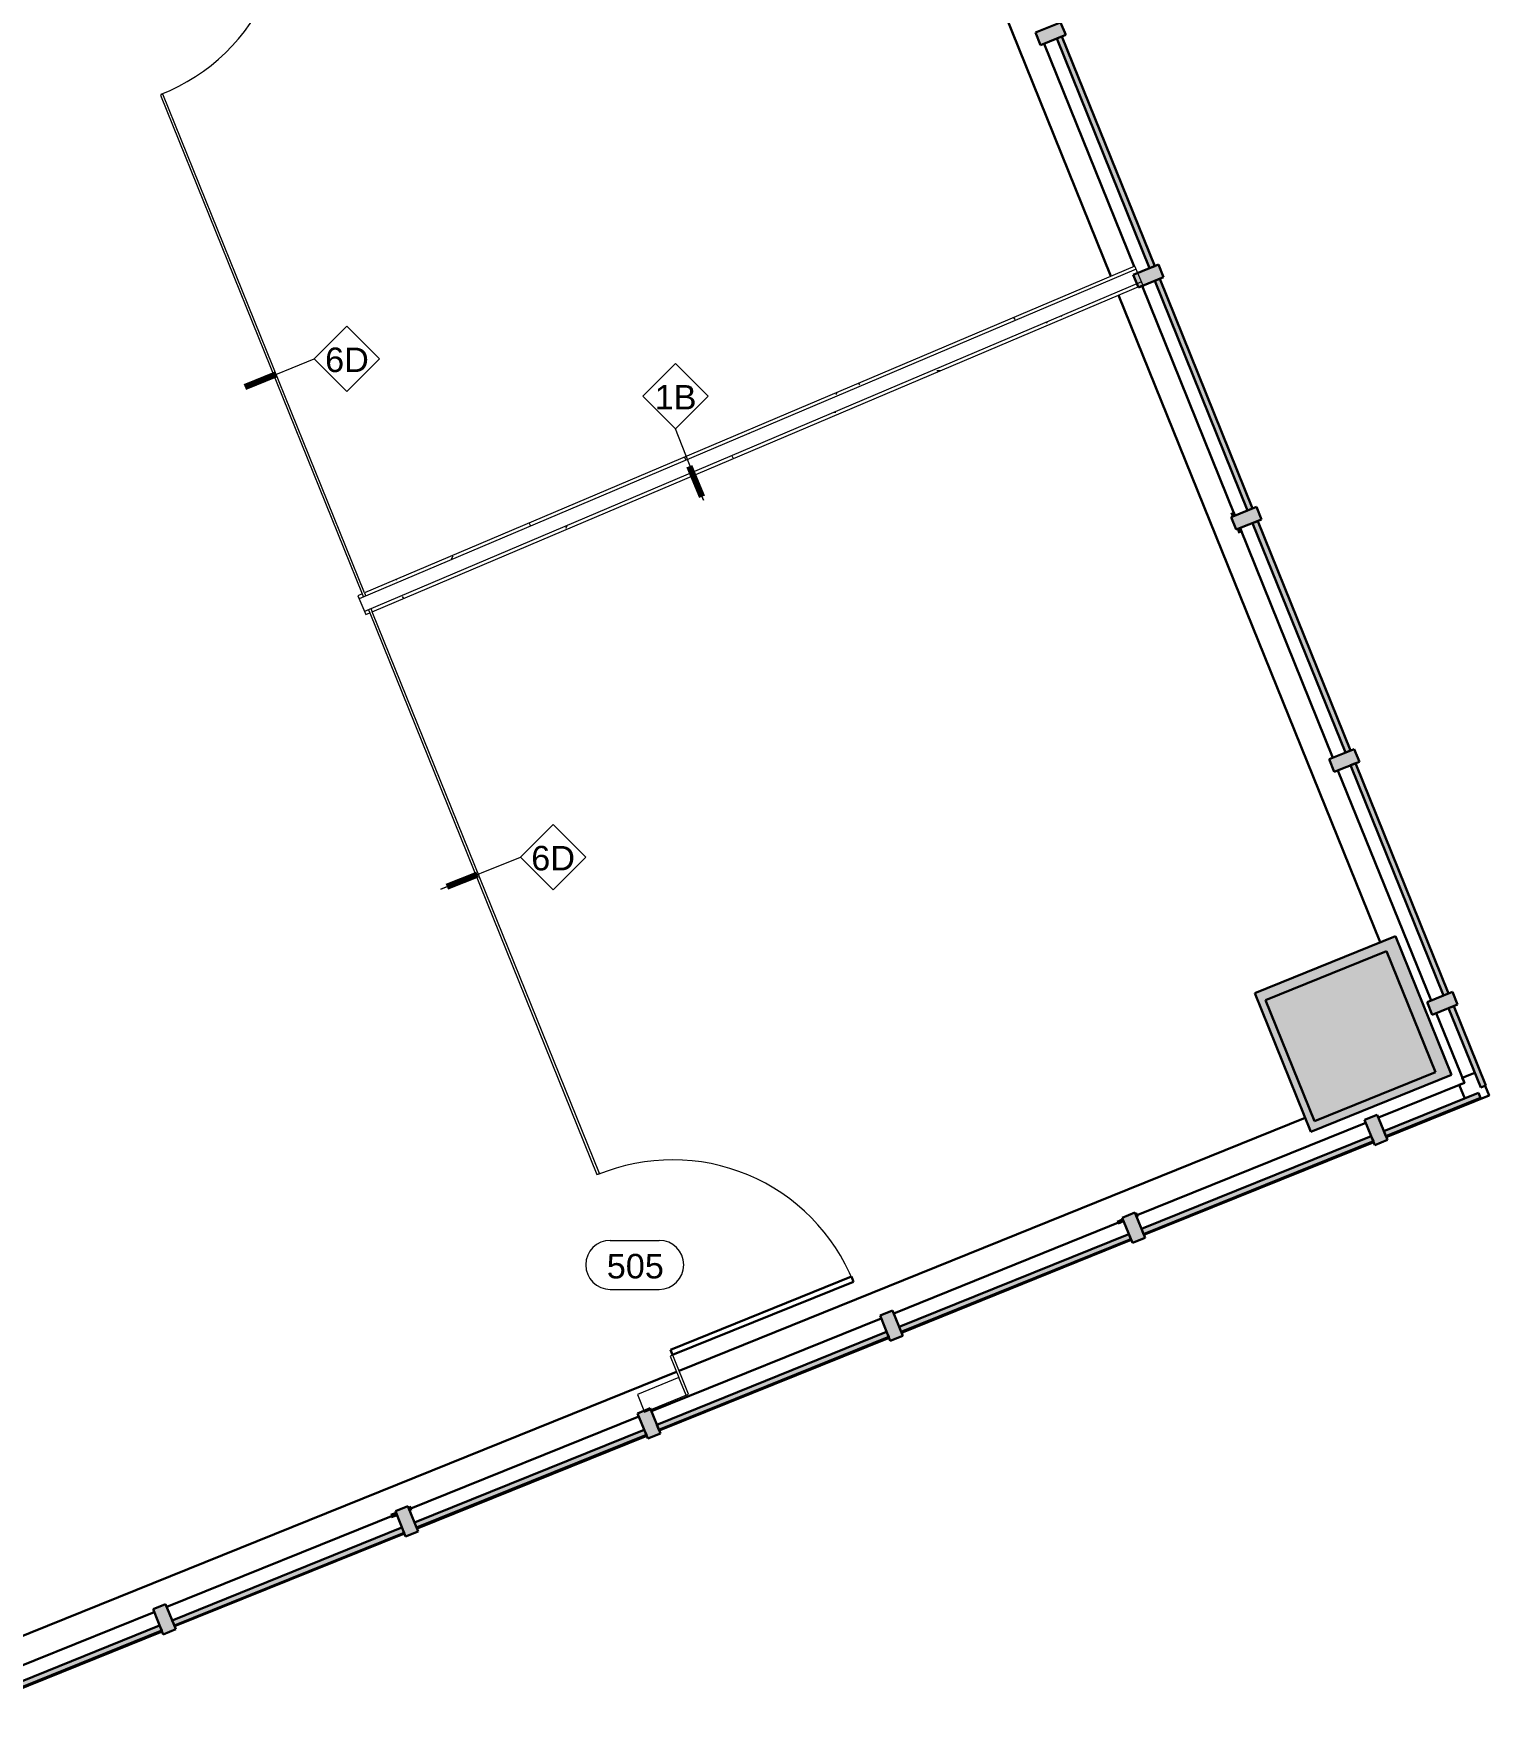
# Model space of a CAD drawing. Header units: inches. Extents: x 2359 to 5358, y 31 to 2545.
# Drawn here: x 5091.1 to 5358.4, y 154.5 to 465.1 of the extents above; entities that cross this region are included whole.
import ezdxf

# ---------------------------------------------------------------- set-up
doc = ezdxf.new("R2010")
doc.units = ezdxf.units.IN
doc.header["$MEASUREMENT"] = 0
for name, color, linetype, lineweight in [('A-DOOR', 31, 'Continuous', 18), ('A-DOOR-IDEN', 31, 'Continuous', 9), ('A-GLAZ-CURT', 52, 'Continuous', 18), ('A-GLAZ-CWMG', 51, 'Continuous', 18), ('A-Glaz-E', 50, 'Continuous', 30), ('A-WALL', 113, 'Continuous', 18), ('A-WALL-IDEN', 211, 'Continuous', 9), ('A-WALL-PATT', 111, 'Continuous', 18), ('A-Wall-Prht', 50, 'Continuous', 30), ('AAHRPP_dwg', 8, 'Continuous', 9), ('I-WALL', 2, 'Continuous', 18), ('S-COLS', 52, 'Continuous', 18)]:
    doc.layers.add(name, color=color, linetype=linetype, lineweight=lineweight)
doc.styles.add('Swis721 Lt BT', font='swissl.ttf', dxfattribs={"height": 4.5})
pattern_1 = [(0, (0, 0), (15.36, 3.84), [0.634, -10.886, 0.634, -10.886, -61.44]), (0, (0, 0), (15.36, 3.84), [-23.04, 0.634, -22.406, 0.634, -10.886, -26.88]), (0, (0, 0), (15.36, 3.84), [-57.6, 0.634, -7.046, 0.634, -18.566]), (120, (5.76, 1.92), (-11.0055376, 11.3821502), [0.634, -10.886, 0.634, -10.886, -61.44]), (120, (5.76, 1.92), (-11.0055376, 11.3821502), [-23.04, 0.634, -22.406, 0.634, -10.886, -26.88]), (120, (5.76, 1.92), (-11.0055376, 11.3821502), [-57.6, 0.634, -7.046, 0.634, -18.566]), (240, (7.68, 9.6), (-4.3544624, -15.2221502), [0.634, -10.886, 0.634, -10.886, -61.44]), (240, (7.68, 9.6), (-4.3544624, -15.2221502), [-23.04, 0.634, -22.406, 0.634, -10.886, -26.88]), (240, (7.68, 9.6), (-4.3544624, -15.2221502), [-57.6, 0.634, -7.046, 0.634, -18.566])]

# ---------------------------------------------------------------- blocks, each defined once
blk = doc.blocks.new('AAHRPP_dwg-4842287-FIRST FLOOR CONSTRUCTION')
at = {"layer": 'A-Glaz-E'}
for p, q in [((5293.19, 422.35), (5276.66, 463.26)), ((5311.69, 376.57), (5294.64, 418.76)), ((5329.68, 332.07), (5312.63, 374.25)), ((5347.71, 287.46), (5330.61, 329.75)), ((5354.34, 268.39), (5354.28, 268.54)), ((5293.54, 247.96), (5335.73, 265)), ((5337.17, 261.45), (5294.98, 244.4)), ((5249.04, 229.98), (5291.23, 247.02)), ((5292.66, 243.47), (5250.48, 226.42)), ((5204.53, 212), (5246.72, 229.04)), ((5248.16, 225.48), (5205.97, 208.44)), ((5160.03, 194.02), (5202.22, 211.06)), ((5203.65, 207.5), (5161.47, 190.46)), ((5115.52, 176.03), (5157.71, 193.08)), ((5159.15, 189.52), (5116.96, 172.48)), ((5071.02, 158.05), (5113.21, 175.1)), ((5114.64, 171.54), (5072.46, 154.5))]:
    blk.add_line(p, q, dxfattribs=at)
at = {"layer": 'A-Glaz-E', "flags": 128}
for points in [[(5338.05, 265.94), (5353.83, 272.31), (5348.64, 285.14)], [(5353.9, 269.47), (5352.9, 271.94), (5353.83, 272.31), (5353.45, 273.24), (5355.76, 274.17)], [(5357.66, 271.8), (5358.38, 270.02), (5339.49, 262.38)], [(5357.67, 271.8), (5358.38, 270.02), (5354.34, 268.39)]]:
    blk.add_lwpolyline(points, dxfattribs=at)
at = {"layer": 'A-WALL', "color": 250, "lineweight": 60}
for p, q in [((5311.51, 376.5), (5311.27, 377.1)), ((5312.77, 373.39), (5312.45, 374.18)), ((5290.16, 246.7), (5291.19, 247.11)), ((5293.51, 248.05), (5293.86, 248.19)), ((5156.74, 192.76), (5157.69, 193.14)), ((5160, 194.08), (5160.45, 194.26))]:
    blk.add_line(p, q, dxfattribs=at)
at = {"layer": 'A-Wall-Prht'}
for p, q in [((5288.92, 420.54), (5236.66, 549.86)), ((5338.38, 298.16), (5290.33, 417.06)), ((5209.61, 219.44), (5324.59, 265.89)), ((5082.27, 167.99), (5209.14, 219.25))]:
    blk.add_line(p, q, dxfattribs=at)
blk = doc.blocks.new('System Panel - Glazed-4875631-FIRST FLOOR CONSTRUCTION')
at = {"layer": 'A-GLAZ-CURT', "lineweight": 9}
blk.add_hatch(color=7, dxfattribs=at).paths.add_polyline_path([(9.37, 1.75), (-9.38, 1.75), (-9.38, 0.75), (9.37, 0.75), (9.37, 0.89)], flags=0)
at = {"layer": 'A-GLAZ-CURT', "color": 8, "lineweight": 30}
for p, q in [((9.37, 1.75), (-9.38, 1.75)), ((-9.38, 1.75), (-9.38, 0.75)), ((-9.38, 0.75), (9.37, 0.75)), ((9.37, 0.75), (9.37, 1.75))]:
    blk.add_line(p, q, dxfattribs=at)
blk = doc.blocks.new('System Panel - Glazed-4861171-FIRST FLOOR CONSTRUCTION')
at = {"layer": 'A-GLAZ-CURT', "lineweight": 9}
blk.add_hatch(color=7, dxfattribs=at).paths.add_polyline_path([(22.75, 0.75), (22.75, 1.75), (-22.75, 1.75), (-22.75, 0.75), (-14.09, 0.75)], flags=0)
at = {"layer": 'A-GLAZ-CURT', "color": 8, "lineweight": 30}
for p, q in [((22.75, 1.75), (-22.75, 1.75)), ((-22.75, 1.75), (-22.75, 0.75)), ((-22.75, 0.75), (22.75, 0.75)), ((22.75, 0.75), (22.75, 1.75))]:
    blk.add_line(p, q, dxfattribs=at)
blk = doc.blocks.new('System Panel - Glazed-4875708-FIRST FLOOR CONSTRUCTION')
at = {"layer": 'A-GLAZ-CURT', "lineweight": 9}
blk.add_hatch(color=7, dxfattribs=at).paths.add_polyline_path([(22.81, 0.75), (22.81, 1.75), (-22.81, 1.75), (-22.81, 0.75), (18.89, 0.75)], flags=0)
at = {"layer": 'A-GLAZ-CURT', "color": 8, "lineweight": 30}
for p, q in [((22.81, 1.75), (-22.81, 1.75)), ((-22.81, 1.75), (-22.81, 0.75)), ((-22.81, 0.75), (22.81, 0.75)), ((22.81, 0.75), (22.81, 1.75))]:
    blk.add_line(p, q, dxfattribs=at)
blk = doc.blocks.new('System Panel - Glazed-4875702-FIRST FLOOR CONSTRUCTION')
at = {"layer": 'A-GLAZ-CURT', "lineweight": 9}
blk.add_hatch(color=7, dxfattribs=at).paths.add_polyline_path([(7.88, 0.75), (7.88, 1.75), (-7.88, 1.75), (-7.88, 0.75), (7.77, 0.75)], flags=0)
at = {"layer": 'A-GLAZ-CURT', "color": 8, "lineweight": 30}
for p, q in [((7.88, 1.75), (-7.88, 1.75)), ((-7.88, 1.75), (-7.88, 0.75)), ((-7.88, 0.75), (7.88, 0.75)), ((7.88, 0.75), (7.88, 1.75))]:
    blk.add_line(p, q, dxfattribs=at)
blk = doc.blocks.new('Rectangular Mullion - 2_5_ x 5_ rectangular-4861165-FIRST FLOOR CONSTRUCTION')
at = {"layer": 'A-GLAZ-CWMG', "lineweight": 9}
blk.add_hatch(color=7, dxfattribs=at).paths.add_polyline_path([(-1.25, 2.27), (-1.25, 2.5), (1.25, 2.5), (1.25, -2.5), (-1.25, -2.5), (-1.25, 2.14)], flags=0)
at = {"layer": 'A-GLAZ-CWMG', "color": 8, "lineweight": 30}
for p, q in [((-1.25, 2.5), (1.25, 2.5)), ((-1.25, -2.5), (-1.25, 2.5)), ((1.25, 2.5), (1.25, -2.5)), ((1.25, -2.5), (-1.25, -2.5))]:
    blk.add_line(p, q, dxfattribs=at)
blk = doc.blocks.new('Concrete-Rectangular-Column - 24 x 24-4877178-FIRST FLOOR CONSTRUCTION')
at = {"layer": 'S-COLS', "lineweight": 9}
blk.add_hatch(color=7, dxfattribs=at).paths.add_polyline_path([(12, -12), (12, 12), (-12, 12), (-12, -12)], flags=0)
at = {"layer": 'S-COLS', "color": 8, "lineweight": 30}
for p, q in [((12, 12), (-12, 12)), ((-12, 12), (-12, -12)), ((12, -12), (12, 12)), ((-12, -12), (12, -12))]:
    blk.add_line(p, q, dxfattribs=at)
blk = doc.blocks.new('Single Glass Door - 36_ x 96_-5248716-FIRST FLOOR CONSTRUCTION')
at = {"layer": 'A-DOOR', "lineweight": 30}
for p, q in [((16.90625, 36.0625), (16.90625, 0.25)), ((17.90625, 36.0625), (16.90625, 36.0625)), ((17.90625, 0.25), (17.90625, 36.0625)), ((16.90625, 0.25), (17.90625, 0.25))]:
    blk.add_line(p, q, dxfattribs=at)
at = {"layer": 'A-DOOR', "lineweight": 9}
blk.add_arc((17.90625, 0.25), 35.8125, 90, 180.5, dxfattribs=at)
blk = doc.blocks.new('Single Glass Door - 36_ x 96_-5248717-FIRST FLOOR CONSTRUCTION')
at = {"layer": 'A-DOOR', "lineweight": 30}
for p, q in [((16.90625, -0.25), (17.90625, -0.25)), ((16.90625, -36.0625), (16.90625, -0.25)), ((17.90625, -0.25), (17.90625, -36.0625)), ((17.90625, -36.0625), (16.90625, -36.0625))]:
    blk.add_line(p, q, dxfattribs=at)
at = {"layer": 'A-DOOR', "lineweight": 9}
blk.add_arc((17.90625, -0.25), 35.8125, 179.5, 270, dxfattribs=at)
blk = doc.blocks.new('Door Tag - Door Tag-41184-FIRST FLOOR CONSTRUCTION')
at = {"layer": 'A-DOOR-IDEN'}
for p, q in [((-0.09375, 0.09375), (0.09375, 0.09375)), ((-0.09375, -0.09375), (0.09375, -0.09375))]:
    blk.add_line(p, q, dxfattribs=at)
for centre, start, end in [((-0.09375, 0), 90, 270), ((0.09375, 0), 270, 90)]:
    blk.add_arc(centre, 0.09375, start, end, dxfattribs=at)
blk = doc.blocks.new('Wall Tag - 1_4_-62626-FIRST FLOOR CONSTRUCTION')
at = {"layer": 'A-WALL-IDEN'}
for p, q in [((-0.125, 0), (0, 0.125)), ((0, 0.125), (0.125, 0)), ((-0.125, 0), (0, -0.125)), ((0, -0.125), (0.125, 0))]:
    blk.add_line(p, q, dxfattribs=at)

msp = doc.modelspace()

# ---------------------------------------------------------------- hatches: boundary and pattern name
at = {"layer": 'A-WALL-PATT', "lineweight": 9}
h = msp.add_hatch(dxfattribs=at)
h.set_pattern_fill('FP_22', color=256, style=0, pattern_type=2)
h.set_pattern_definition(pattern_1)
h.paths.add_polyline_path([(5150.87, 361.26), (5151.62, 361.58), (5151.39, 362.16), (5150.62, 361.83), (5150.73, 361.58)], flags=0)
h.paths.add_polyline_path([(5152.08, 361.77), (5293.54, 421.82), (5293.3, 422.4), (5151.85, 362.35)], flags=0)
h = msp.add_hatch(dxfattribs=at)
h.set_pattern_fill('FP_22', color=256, style=0, pattern_type=2)
h.set_pattern_definition(pattern_1)
h.paths.add_polyline_path([(5152.09, 358.38), (5152.79, 358.68), (5152.56, 359.26), (5151.85, 358.95), (5152.08, 358.4)], flags=0)
h.paths.add_polyline_path([(5153.25, 358.88), (5294.77, 418.94), (5294.52, 419.52), (5153.02, 359.46)], flags=0)
for points in [[(5316.63, 285.6), (5317.88, 286.1), (5317.3, 287.54), (5339.55, 296.53), (5340.13, 295.09), (5342.49, 296.05), (5341.18, 299.29), (5315.32, 288.84), (5316.1, 286.91)], [(5348.24, 272.47), (5351.48, 273.79), (5342.49, 296.05), (5340.13, 295.09), (5348.54, 274.28), (5347.66, 273.92), (5347.71, 273.79)], [(5324.31, 266.58), (5325.56, 267.09), (5317.88, 286.1), (5316.63, 285.6), (5319.88, 277.57)], [(5325.62, 263.34), (5348.24, 272.47), (5347.66, 273.92), (5326.29, 265.29), (5325.56, 267.09), (5324.31, 266.58), (5324.84, 265.29)]]:
    msp.add_hatch(color=7, dxfattribs=at).paths.add_polyline_path(points, flags=0)

# ---------------------------------------------------------------- linework, layer by layer
at = {"layer": 'A-WALL'}
for p, q in [((5293.54, 421.82), (5150.87, 361.26)), ((5294.52, 419.52), (5151.84, 358.96)), ((5151.39, 362.16), (5151.62, 361.58)), ((5151.85, 362.35), (5152.08, 361.77)), ((5152.56, 359.26), (5152.79, 358.68)), ((5153.02, 359.46), (5153.25, 358.88)), ((5210.89, 214.92), (5209.58, 218.17))]:
    msp.add_line(p, q, dxfattribs=at)
at = {"layer": 'A-WALL-IDEN'}
for p, q in [((5131.53, 400.84), (5142.61, 405.37)), ((5135.39, 402.4), (5131.53, 400.84)), ((5214.1, 379.36), (5208.94, 392.48)), ((5211.45, 385.62), (5214.1, 379.36)), ((5165.86, 307.89), (5180.47, 313.81)), ((5172.5, 310.57), (5165.86, 307.89))]:
    msp.add_line(p, q, dxfattribs=at)
at = {"layer": 'A-WALL-IDEN', "lineweight": 90}
for p, q in [((5135.39, 402.4), (5129.83, 400.15)), ((5211.45, 385.62), (5213.79, 380.09)), ((5172.5, 310.57), (5166.94, 308.32))]:
    msp.add_line(p, q, dxfattribs=at)
at = {"layer": 'I-WALL'}
for p, q in [((5114.8, 454.01), (5114.34, 453.82)), ((5114.34, 453.82), (5151.39, 362.16)), ((5151.85, 362.35), (5114.8, 454.01)), ((5293.3, 422.4), (5151.85, 362.35)), ((5294.77, 418.94), (5293.3, 422.4)), ((5153.25, 358.88), (5294.77, 418.94)), ((5151.39, 362.16), (5150.62, 361.83)), ((5150.62, 361.83), (5152.09, 358.38)), ((5152.09, 358.38), (5152.79, 358.68)), ((5152.79, 358.68), (5194.5, 255.49)), ((5194.96, 255.67), (5153.25, 358.88)), ((5194.5, 255.49), (5194.96, 255.67)), ((5208.45, 222.3), (5207.99, 222.11)), ((5207.99, 222.11), (5209.58, 218.17)), ((5211.36, 215.11), (5208.45, 222.3)), ((5209.58, 218.17), (5201.94, 215.08)), ((5201.94, 215.08), (5203.25, 211.84)), ((5203.25, 211.84), (5211.36, 215.11))]:
    msp.add_line(p, q, dxfattribs=at)
at = {"layer": 'I-WALL', "color": 8, "lineweight": 30}
for p, q in [((5341.18, 299.29), (5315.32, 288.84)), ((5351.48, 273.79), (5341.18, 299.29)), ((5315.32, 288.84), (5325.62, 263.34)), ((5325.62, 263.34), (5351.48, 273.79))]:
    msp.add_line(p, q, dxfattribs=at)

# ---------------------------------------------------------------- block references
at = {"layer": 'A-DOOR'}
for name, p, rotation in [('Single Glass Door - 36_ x 96_-5248717-FIRST FLOOR CONSTRUCTION', (5107.82, 470.6), 112.0066937255804), ('Single Glass Door - 36_ x 96_-5248716-FIRST FLOOR CONSTRUCTION', (5201.47, 238.89), 292.0066937255804)]:
    msp.add_blockref(name, p, dxfattribs=dict(at, rotation=rotation))
at = {"layer": 'A-DOOR-IDEN', "xscale": 47.99999999999997, "yscale": 47.99999999999997, "zscale": 47.99999999999997}
msp.add_blockref('Door Tag - Door Tag-41184-FIRST FLOOR CONSTRUCTION', (5201.47, 238.89), dxfattribs=at)
at = {"layer": 'A-GLAZ-CURT', "lineweight": 9}
for name, p, rotation in [('System Panel - Glazed-4861171-FIRST FLOOR CONSTRUCTION', (5286.81, 442.82), 291.9999999999997), ('System Panel - Glazed-4861171-FIRST FLOOR CONSTRUCTION', (5304.79, 398.32), 291.9999999999997), ('System Panel - Glazed-4861171-FIRST FLOOR CONSTRUCTION', (5322.77, 353.81), 291.9999999999997), ('System Panel - Glazed-4875708-FIRST FLOOR CONSTRUCTION', (5340.77, 309.25), 291.9999999999997), ('System Panel - Glazed-4875702-FIRST FLOOR CONSTRUCTION', (5353.2, 278.49), 291.9999999999997), ('System Panel - Glazed-4875631-FIRST FLOOR CONSTRUCTION', (5347.46, 267.67), 201.9999999999998), ('System Panel - Glazed-4861171-FIRST FLOOR CONSTRUCTION', (5315.36, 254.7), 201.9999999999998), ('System Panel - Glazed-4861171-FIRST FLOOR CONSTRUCTION', (5270.85, 236.72), 201.9999999999998), ('System Panel - Glazed-4861171-FIRST FLOOR CONSTRUCTION', (5226.35, 218.74), 201.9999999999998), ('System Panel - Glazed-4861171-FIRST FLOOR CONSTRUCTION', (5181.84, 200.76), 201.9999999999998), ('System Panel - Glazed-4861171-FIRST FLOOR CONSTRUCTION', (5137.34, 182.78), 201.9999999999998), ('System Panel - Glazed-4861171-FIRST FLOOR CONSTRUCTION', (5092.83, 164.8), 201.9999999999998)]:
    msp.add_blockref(name, p, dxfattribs=dict(at, rotation=rotation))
at = {"layer": 'A-GLAZ-CWMG', "lineweight": 9, "extrusion": (0, 0, -1)}
for p, rotation in [((-5277.82, 465.08), 248.0000000000003), ((-5295.8, 420.57), 248.0000000000003), ((-5313.78, 376.07), 248.0000000000003), ((-5331.76, 331.56), 248.0000000000003), ((-5349.78, 286.95), 248.0000000000003), ((-5337.61, 263.69), 338.0000000000002), ((-5293.1, 245.71), 338.0000000000002), ((-5248.6, 227.73), 338.0000000000002), ((-5204.09, 209.75), 338.0000000000002), ((-5159.59, 191.77), 338.0000000000002), ((-5115.08, 173.79), 338.0000000000002)]:
    msp.add_blockref('Rectangular Mullion - 2_5_ x 5_ rectangular-4861165-FIRST FLOOR CONSTRUCTION', p, dxfattribs=dict(at, rotation=rotation))
at = {"layer": 'A-WALL-IDEN', "xscale": 47.99999999999997, "yscale": 47.99999999999997, "zscale": 47.99999999999997}
for p in [(5148.61, 405.37), (5208.94, 398.48), (5186.47, 313.81)]:
    msp.add_blockref('Wall Tag - 1_4_-62626-FIRST FLOOR CONSTRUCTION', p, dxfattribs=at)
at = {"layer": 'AAHRPP_dwg', "color": 7}
msp.add_blockref('AAHRPP_dwg-4842287-FIRST FLOOR CONSTRUCTION', (0, 0), dxfattribs=at)
at = {"layer": 'S-COLS', "lineweight": 9, "rotation": 22.00000000000059}
msp.add_blockref('Concrete-Rectangular-Column - 24 x 24-4877178-FIRST FLOOR CONSTRUCTION', (5332.92, 280.91), dxfattribs=at)

# ---------------------------------------------------------------- texts
at = {"layer": 'A-DOOR-IDEN', "insert": (5196.32, 240.9), "char_height": 4.5, "width": 12.2715, "attachment_point": 1, "style": 'Swis721 Lt BT'}
msp.add_mtext('505', dxfattribs=at)
at = {"layer": 'A-WALL-IDEN', "char_height": 4.5, "attachment_point": 1, "style": 'Swis721 Lt BT'}
for s, insert, width in [('6D', (5144.59, 407.43), 9.5445), ('1B', (5205.11, 400.55), 9.09), ('6D', (5182.45, 315.87), 9.5445)]:
    msp.add_mtext(s, dxfattribs=dict(at, insert=insert, width=width))

doc.saveas('drawing.dxf')
